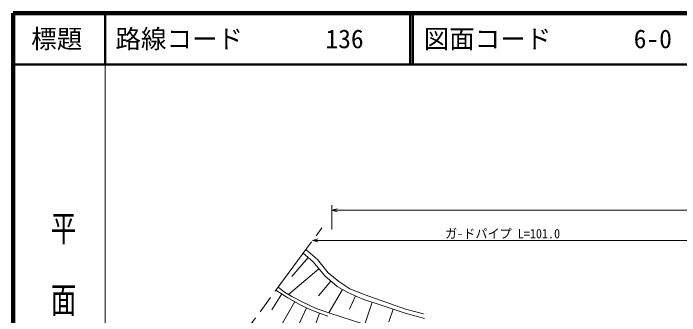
# Model space of a CAD drawing. Units: millimetres, scale not verified. Extents: x 40000 to 680000, y 20000 to 380000.
# Drawn here: x 40000 to 170526, y 320784 to 380000 of the extents above; entities that cross this region are included whole.
import ezdxf
from ezdxf.enums import TextEntityAlignment as Align

# ---------------------------------------------------------------- set-up
doc = ezdxf.new("R2010")
doc.units = ezdxf.units.MM
doc.header["$LTSCALE"] = 1000
doc.linetypes.add('CHAIN', pattern=[18.5, 12, -1.5, 3.5, -1.5])
for name, color, linetype, lineweight in [('M-BGD', 7, 'Continuous', 13), ('M-BMK', 2, 'CHAIN', 13), ('M-STR-HTXT', 7, 'Continuous', 13), ('M-TTL', 2, 'Continuous', 140), ('M-TTL-BAND', 7, 'Continuous', 13), ('M-TTL-LINE', 7, 'Continuous', 50)]:
    doc.layers.add(name, color=color, linetype=linetype, lineweight=lineweight)
doc.layers.add('M-TTL-TXT', color=7, linetype='Continuous')
doc.styles.add('@ＭＳ ゴシック', font='')
doc.styles.add('ＭＳ ゴシック', font='')
doc.styles.get('@ＭＳ ゴシック').set_extended_font_data('@MS Gothic')
doc.styles.get('ＭＳ ゴシック').set_extended_font_data('MS Gothic')

msp = doc.modelspace()

# ---------------------------------------------------------------- linework, layer by layer
at = {"layer": 'M-BGD'}
for p, q in [((96765, 333008), (98736, 331308)), ((97325, 333769), (99587, 331763)), ((97750, 332158), (94549, 328447)), ((99587, 331763), (101685, 329199)), ((98736, 331308), (101010, 328610)), ((99873, 329959), (93897, 324923)), ((101685, 329199), (103745, 327489)), ((101010, 328610), (103438, 326528)), ((93141, 325372), (91903, 326396)), ((102224, 327569), (99755, 324688)), ((103438, 326528), (105520, 325333)), ((103745, 327489), (105921, 326051)), ((92624, 325037), (90634, 321902)), ((91451, 325782), (93797, 324293)), ((94568, 324524), (93141, 325372)), ((104479, 325931), (101828, 321312)), ((105520, 325333), (108488, 324023)), ((105921, 326051), (108913, 324846)), ((93797, 324293), (96457, 322789)), ((96688, 323406), (94568, 324524)), ((107004, 324678), (105840, 322041)), ((108488, 324023), (112035, 322866)), ((108913, 324846), (116840, 322087)), ((95127, 323541), (92145, 318265)), ((96457, 322789), (98423, 321864)), ((99348, 322211), (96688, 323406)), ((110262, 323445), (108846, 319103)), ((112035, 322866), (116738, 321286)), ((97440, 322327), (95913, 319083)), ((100003, 321286), (97904, 315548)), ((98423, 321864), (101584, 320708)), ((102008, 321247), (99348, 322211)), ((108484, 319204), (102008, 321247)), ((114386, 322076), (113554, 319600)), ((116738, 321286), (120554, 320245)), ((116840, 322087), (120338, 321155))]:
    msp.add_line(p, q, dxfattribs=at)
at = {"layer": 'M-BMK'}
msp.add_line((80335, 310667), (100426, 337986), dxfattribs=at)
at = {"layer": 'M-STR-HTXT'}
for p, q in [((102419, 337673), (102419, 342423)), ((102419, 341423), (103419, 341703)), ((103419, 341143), (102419, 341423)), ((102419, 341423), (304268, 341423)), ((98622, 335532), (99622, 335812)), ((99622, 335252), (98622, 335532)), ((98622, 335532), (173383, 335532))]:
    msp.add_line(p, q, dxfattribs=at)
at = {"layer": 'M-TTL'}
for p, q in [((40000, 380000), (40000, 20000)), ((680000, 380000), (40000, 380000))]:
    msp.add_line(p, q, dxfattribs=at)
at = {"layer": 'M-TTL-BAND'}
msp.add_line((58000, 370000), (58000, 20000), dxfattribs=at)
at = {"layer": 'M-TTL-LINE'}
for p, q in [((58000, 380000), (58000, 370000)), ((117750, 380000), (117750, 370000)), ((118250, 380000), (118250, 370000)), ((40000, 370000), (680000, 370000))]:
    msp.add_line(p, q, dxfattribs=at)

# ---------------------------------------------------------------- texts
at = {"layer": 'M-STR-HTXT', "style": 'ＭＳ ゴシック', "width": 0.95}
msp.add_text('ガ-ドパイプ L=101.0', height=1833, dxfattribs=at).set_placement((124565, 335389), align=Align.BOTTOM_LEFT)
at = {"layer": 'M-TTL-BAND', "style": '@ＭＳ ゴシック', "width": 1.4}
msp.add_text('平  面  図', height=3666, rotation=270, dxfattribs=at).set_placement((49777, 306475), align=Align.MIDDLE_RIGHT)
at = {"layer": 'M-TTL-TXT', "style": 'ＭＳ ゴシック'}
msp.add_text('標題', height=3666, dxfattribs=at).set_placement((48500, 375000), align=Align.MIDDLE_CENTER)
for s, p in [('路線コード', (60000, 375000)), ('136', (101142, 375000)), ('図面コード', (120380, 375000)), ('6-0', (161521, 375000))]:
    msp.add_text(s, height=3666, dxfattribs=at).set_placement(p, align=Align.MIDDLE_LEFT)

doc.saveas('drawing.dxf')
